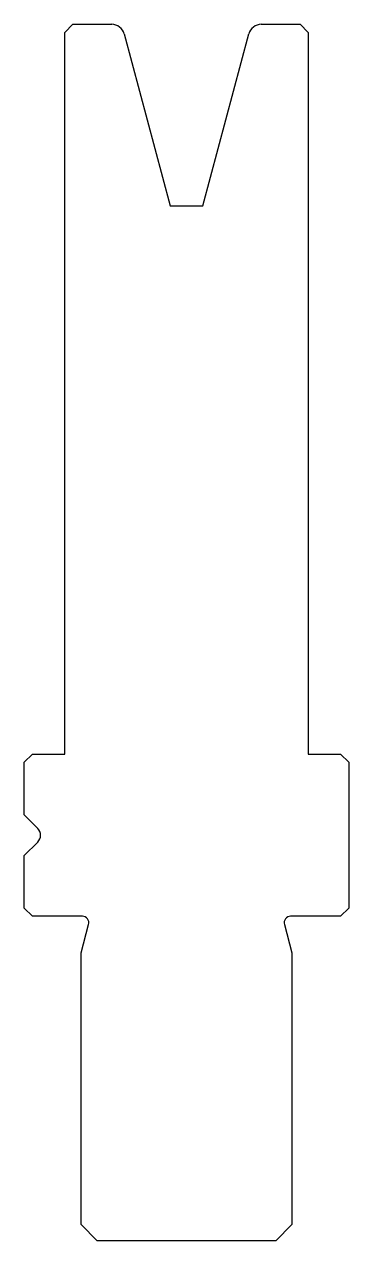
# Model space of a CAD drawing. Header units: metres. Extents: x -11.3 to 8.7, y -40.6 to 34.4.
import ezdxf

# ---------------------------------------------------------------- set-up
doc = ezdxf.new("R2010")
doc.units = ezdxf.units.M

msp = doc.modelspace()

# ---------------------------------------------------------------- linework, layer by layer
for p, q in [((-8.318498, 34.408596), (-8.818498, 33.908596)), ((-8.818498, -10.591404), (-8.818498, 33.908596)), ((-8.318498, 34.408596), (-5.93236, 34.408596)), ((-5.159619, 33.815651), (-2.318498, 23.212443)), ((-0.318498, 23.212443), (2.522623, 33.815651)), ((3.295364, 34.408596), (5.681502, 34.408596)), ((6.181502, 33.908596), (5.681502, 34.408596)), ((6.181502, 33.908596), (6.181502, -10.591404)), ((-2.318498, 23.212443), (-0.318498, 23.212443)), ((-10.818498, -10.591404), (-11.318498, -11.091404)), ((-11.318498, -14.342876), (-11.318498, -11.091404)), ((-10.818498, -10.591404), (-8.818498, -10.591404)), ((6.181502, -10.591404), (8.181502, -10.591404)), ((8.681502, -11.091404), (8.181502, -10.591404)), ((8.681502, -11.091404), (8.681502, -20.091404)), ((-10.494234, -15.16714), (-11.318498, -14.342876)), ((-11.318498, -16.839933), (-10.494234, -16.015669)), ((-11.318498, -20.091404), (-11.318498, -16.839933)), ((-11.318498, -20.091404), (-10.818498, -20.591404)), ((8.181502, -20.591404), (8.681502, -20.091404)), ((-7.738498, -20.591404), (-10.818498, -20.591404)), ((8.181502, -20.591404), (5.101502, -20.591404)), ((-7.818498, -22.83545), (-7.352128, -21.094932)), ((4.715132, -21.094932), (5.181502, -22.83545)), ((-7.818498, -39.591404), (-7.818498, -22.83545)), ((5.181502, -22.83545), (5.181502, -39.591404)), ((-7.818498, -39.591404), (-6.818498, -40.591404)), ((4.181502, -40.591404), (5.181502, -39.591404)), ((4.181502, -40.591404), (-6.818498, -40.591404))]:
    msp.add_line(p, q)
for centre, radius, start, end in [((-5.93236, 33.608596), 0.8, 15, 90), ((3.295364, 33.608596), 0.8, 90, 165), ((-10.918498, -15.591404), 0.6, 315, 45), ((-7.738498, -20.991404), 0.4, 345, 90), ((5.101502, -20.991404), 0.4, 90, 195)]:
    msp.add_arc(centre, radius, start, end)

doc.saveas('drawing.dxf')
